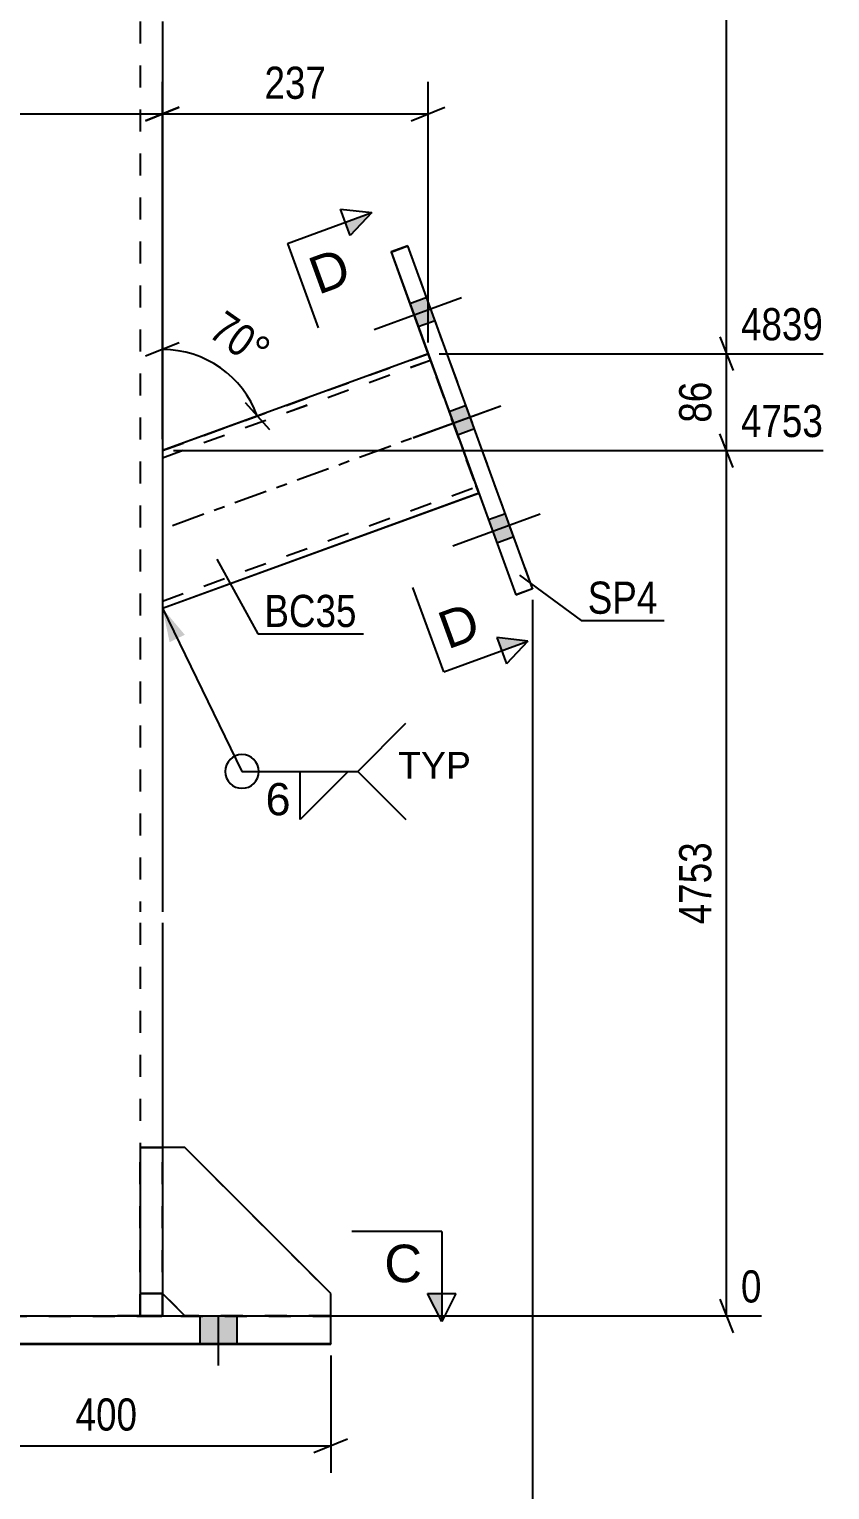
# Model space of a CAD drawing. Header units: millimetres. Extents: x 0 to 594, y 0 to 420.
# Drawn here: x 343.8 to 415.2, y 160.4 to 290.5 of the extents above; entities that cross this region are included whole.
import ezdxf

# ---------------------------------------------------------------- set-up
doc = ezdxf.new("R2010")
doc.units = ezdxf.units.MM
doc.linetypes.add('DXK_LINE_DOT2', pattern=[3.9198, 1.9599, -1.9599])
doc.linetypes.add('DXK_LINE_DOT3', pattern=[5.9187, 2.979, -0.9799, 0.9799, -0.9799])
doc.styles.add('Arial', font='ARIAL.TTF', dxfattribs={"height": 0.2})
doc.styles.add('Arial Narrow', font='ARIALN.TTF', dxfattribs={"height": 0.2})

# ---------------------------------------------------------------- blocks, each defined once
blk = doc.blocks.new('Part-681868662-1271 - 1250')
at = {"color": 2, "linetype": 'Continuous'}
for p, q in [((377.59, 271.22), (376.09, 270.67)), ((376.09, 270.67), (387.2, 240.13)), ((376.09, 270.67), (376.09, 270.66)), ((376.09, 270.66), (376.09, 270.66)), ((376.09, 270.66), (379.38, 261.6)), ((388.7, 240.68), (377.59, 271.22)), ((383.9, 249.19), (387.2, 240.12)), ((387.2, 240.13), (388.7, 240.68)), ((388.7, 240.67), (387.2, 240.12)), ((387.2, 240.12), (387.2, 240.13)), ((388.7, 240.68), (388.7, 240.67)), ((388.7, 240.67), (388.7, 240.68))]:
    blk.add_line(p, q, dxfattribs=at)
at = {"color": 7, "linetype": 'DXK_LINE_DOT2'}
for p, q in [((376.09, 270.66), (377.59, 271.21)), ((377.59, 271.22), (377.59, 271.21)), ((388.7, 240.68), (377.59, 271.21)), ((379.38, 261.6), (383.9, 249.19))]:
    blk.add_line(p, q, dxfattribs=at)
blk = doc.blocks.new('Part-681868662-1291 - 1250')
at = {"color": 2, "linetype": 'Continuous'}
for p, q in [((379.39, 261.6), (355.71, 252.98)), ((355.71, 238.93), (383.9, 249.2)), ((355.71, 238.93), (383.9, 249.19))]:
    blk.add_line(p, q, dxfattribs=at)
at = {"color": 7, "linetype": 'DXK_LINE_DOT2'}
for p, q in [((355.71, 252.98), (379.39, 261.6)), ((379.39, 261.6), (379.39, 261.6)), ((379.39, 261.6), (379.42, 261.51)), ((379.42, 261.51), (379.39, 261.6)), ((379.42, 261.51), (379.51, 261.27)), ((379.51, 261.27), (379.42, 261.51)), ((355.71, 252.34), (379.59, 261.04)), ((355.71, 252.34), (379.59, 261.03)), ((379.51, 261.27), (379.64, 260.9)), ((379.59, 261.03), (379.51, 261.27)), ((379.59, 261.03), (379.59, 261.04)), ((379.61, 260.99), (379.59, 261.04)), ((379.59, 261.03), (383.68, 249.8)), ((379.59, 261.03), (379.61, 260.99)), ((379.65, 260.87), (379.61, 260.99)), ((379.61, 260.99), (379.65, 260.87)), ((379.64, 260.9), (383.65, 249.89)), ((379.65, 260.87), (383.64, 249.92)), ((379.65, 260.87), (379.72, 260.69)), ((383.49, 250.32), (379.72, 260.69)), ((355.71, 252.98), (355.71, 238.93)), ((383.49, 250.32), (383.49, 250.32)), ((383.49, 250.32), (383.68, 249.8)), ((383.68, 249.8), (383.64, 249.92)), ((383.65, 249.89), (383.78, 249.53)), ((383.68, 249.8), (383.7, 249.76)), ((383.7, 249.76), (383.68, 249.8)), ((383.78, 249.52), (383.68, 249.8)), ((355.71, 239.57), (383.7, 249.76)), ((355.71, 239.57), (383.7, 249.76)), ((383.7, 249.76), (383.7, 249.76)), ((383.78, 249.53), (383.87, 249.28)), ((383.87, 249.28), (383.78, 249.52)), ((383.87, 249.28), (383.9, 249.2)), ((383.9, 249.19), (383.87, 249.28)), ((383.87, 249.28), (383.87, 249.28)), ((383.9, 249.19), (383.9, 249.2))]:
    blk.add_line(p, q, dxfattribs=at)
at = {"color": 7, "linetype": 'DXK_LINE_DOT3'}
blk.add_line((381.64, 255.4), (355.71, 245.96), dxfattribs=at)
blk = doc.blocks.new('Part-681868662-1449 - 1250')
at = {"color": 2, "linetype": 'Continuous'}
for p, q in [((290.71, 173.38), (290.71, 175.9)), ((290.71, 175.9), (370.71, 175.9)), ((370.71, 173.38), (370.71, 175.9)), ((290.71, 173.4), (290.71, 173.38)), ((370.71, 173.4), (290.71, 173.4)), ((290.71, 173.38), (370.71, 173.38)), ((370.71, 173.4), (370.71, 173.38))]:
    blk.add_line(p, q, dxfattribs=at)
at = {"color": 7, "linetype": 'DXK_LINE_DOT2'}
blk.add_line((290.71, 175.88), (370.71, 175.88), dxfattribs=at)
blk = doc.blocks.new('Part-681868662-1348 - 1250')
at = {"color": 2, "linetype": 'Continuous'}
for p, q in [((353.71, 190.9), (353.71, 190.9)), ((355.71, 190.9), (353.71, 190.9)), ((353.71, 190.9), (353.71, 175.9)), ((355.71, 190.9), (355.71, 190.9)), ((355.71, 190.9), (355.71, 175.9)), ((355.71, 177.9), (353.71, 177.9)), ((353.71, 175.9), (355.71, 175.9))]:
    blk.add_line(p, q, dxfattribs=at)
at = {"color": 7, "linetype": 'DXK_LINE_DOT2'}
for p, q in [((353.71, 190.9), (355.71, 190.9)), ((353.71, 177.9), (355.71, 177.9)), ((353.71, 177.9), (353.71, 175.9)), ((355.71, 177.9), (355.71, 175.9)), ((355.71, 175.9), (353.71, 175.9)), ((353.71, 175.9), (353.71, 175.9)), ((355.71, 175.9), (355.71, 175.9))]:
    blk.add_line(p, q, dxfattribs=at)
blk = doc.blocks.new('Part-681868662-1349 - 1250')
at = {"color": 2, "linetype": 'Continuous'}
for p, q in [((357.71, 190.9), (355.71, 190.9)), ((370.71, 177.9), (357.71, 190.9)), ((357.71, 190.9), (357.71, 190.9)), ((357.71, 175.9), (355.71, 177.9)), ((370.71, 175.9), (370.71, 177.9))]:
    blk.add_line(p, q, dxfattribs=at)
at = {"color": 7, "linetype": 'DXK_LINE_DOT2'}
for p, q in [((355.71, 190.9), (355.71, 177.9)), ((357.71, 190.9), (355.71, 190.9)), ((357.71, 190.9), (370.71, 177.9)), ((357.71, 175.9), (355.71, 177.9)), ((357.71, 175.9), (357.71, 175.9)), ((357.71, 175.9), (370.71, 175.9)), ((357.71, 175.9), (357.71, 175.9)), ((370.71, 175.9), (357.71, 175.9)), ((370.71, 175.9), (370.71, 175.9)), ((370.71, 175.9), (370.71, 175.9)), ((370.71, 175.9), (370.71, 175.9))]:
    blk.add_line(p, q, dxfattribs=at)
blk = doc.blocks.new('Part-681868662-1464 - 1250')
at = {"color": 7, "linetype": 'DXK_LINE_DOT2'}
for p, q in [((353.71, 291.21), (353.71, 211.9)), ((353.71, 210.9), (353.71, 175.89)), ((355.71, 190.9), (355.71, 175.89)), ((309.71, 175.9), (351.71, 175.9)), ((309.71, 175.9), (351.71, 175.9)), ((309.71, 175.89), (351.71, 175.89)), ((309.71, 175.89), (351.71, 175.89)), ((351.71, 175.9), (352.48, 175.9)), ((353.24, 175.9), (351.71, 175.9)), ((352.48, 175.89), (351.71, 175.89)), ((351.71, 175.89), (353.24, 175.89)), ((352.48, 175.9), (353.12, 175.9)), ((353.12, 175.89), (352.48, 175.89)), ((353.12, 175.9), (353.56, 175.9)), ((353.56, 175.89), (353.12, 175.89)), ((354.54, 175.9), (353.24, 175.9)), ((353.24, 175.89), (354.54, 175.89)), ((353.56, 175.9), (353.71, 175.9)), ((353.71, 175.89), (353.56, 175.89)), ((353.71, 175.89), (353.71, 175.9)), ((355.41, 175.9), (354.54, 175.9)), ((354.54, 175.89), (355.41, 175.89)), ((355.71, 175.9), (355.41, 175.9)), ((355.41, 175.89), (355.71, 175.89)), ((355.71, 175.89), (355.71, 175.9))]:
    blk.add_line(p, q, dxfattribs=at)
at = {"color": 2, "linetype": 'Continuous'}
for p, q in [((355.71, 291.21), (355.71, 211.9)), ((355.71, 210.9), (355.71, 190.9))]:
    blk.add_line(p, q, dxfattribs=at)
blk = doc.blocks.new('Part-681868662-1431 - 1250')
at = {"color": 7, "linetype": 'DXK_LINE_DOT2'}
for p, q in [((357.71, 190.89), (355.71, 190.89)), ((355.71, 190.89), (355.71, 177.89)), ((357.71, 190.89), (355.71, 190.89)), ((370.71, 177.89), (357.71, 190.89)), ((357.71, 190.89), (357.71, 190.89)), ((357.71, 190.89), (370.71, 177.89)), ((357.71, 175.89), (355.71, 177.89)), ((370.71, 175.89), (370.71, 177.89)), ((357.71, 175.89), (357.7, 175.9)), ((357.71, 175.89), (370.71, 175.89)), ((357.71, 175.89), (357.71, 175.89)), ((357.71, 175.89), (370.71, 175.89)), ((370.71, 175.89), (370.71, 175.9))]:
    blk.add_line(p, q, dxfattribs=at)
at = {"color": 2, "linetype": 'Continuous'}
blk.add_line((357.7, 175.9), (355.71, 177.89), dxfattribs=at)
blk = doc.blocks.new('Part-681868662-1432 - 1250')
at = {"color": 7, "linetype": 'DXK_LINE_DOT2'}
for p, q in [((353.71, 175.88), (353.71, 190.89)), ((355.71, 190.89), (353.71, 190.89)), ((355.71, 190.89), (353.71, 190.89)), ((355.71, 175.88), (355.71, 190.89)), ((355.71, 177.89), (353.71, 177.89)), ((355.71, 177.88), (353.71, 177.88)), ((353.71, 175.89), (353.71, 175.88)), ((353.71, 175.89), (355.71, 175.89)), ((353.71, 175.88), (355.71, 175.88)), ((355.71, 175.89), (355.71, 175.88))]:
    blk.add_line(p, q, dxfattribs=at)
blk = doc.blocks.new('Bolt-681868662-1486 - 1250')
at = {"linetype": 'Continuous'}
for points in [[(380.02, 264.54), (379.27, 266.61), (377.76, 266.06), (378.51, 263.99)], [(380.02, 264.54), (379.27, 266.61), (377.76, 266.06), (378.51, 263.99)], [(380.02, 264.54), (379.27, 266.61), (377.76, 266.06), (378.51, 264)], [(383.52, 254.91), (382.77, 256.98), (381.27, 256.43), (382.02, 254.36)], [(383.52, 254.91), (382.77, 256.98), (381.27, 256.43), (382.02, 254.36)], [(387.03, 245.28), (386.28, 247.35), (384.77, 246.8), (385.53, 244.73)], [(387.03, 245.28), (386.28, 247.35), (384.77, 246.8), (385.53, 244.73)], [(387.03, 245.28), (386.28, 247.34), (384.77, 246.8), (385.53, 244.73)]]:
    blk.add_hatch(color=1, dxfattribs=at).paths.add_polyline_path(points)
at = {"color": 1, "linetype": 'Continuous'}
for p, q in [((382.37, 266.57), (374.57, 263.73)), ((382.37, 266.57), (374.57, 263.73)), ((382.37, 266.57), (374.57, 263.73)), ((379.27, 266.61), (377.76, 266.06)), ((379.27, 266.61), (377.76, 266.06)), ((379.27, 266.61), (377.76, 266.06)), ((380.02, 264.54), (378.51, 263.99)), ((380.02, 264.54), (378.51, 263.99)), ((380.02, 264.54), (378.51, 264)), ((385.87, 256.94), (378.07, 254.1)), ((385.87, 256.93), (378.07, 254.09)), ((382.77, 256.98), (381.27, 256.43)), ((382.77, 256.98), (381.27, 256.43)), ((383.52, 254.91), (382.02, 254.36)), ((383.52, 254.91), (382.02, 254.36)), ((389.38, 247.31), (381.58, 244.47)), ((389.38, 247.3), (381.58, 244.46)), ((389.38, 247.3), (381.58, 244.46)), ((386.28, 247.35), (384.77, 246.8)), ((386.28, 247.35), (384.77, 246.8)), ((386.28, 247.34), (384.77, 246.8)), ((387.03, 245.28), (385.53, 244.73)), ((387.03, 245.28), (385.53, 244.73)), ((387.03, 245.28), (385.53, 244.73))]:
    blk.add_line(p, q, dxfattribs=at)
blk = doc.blocks.new('Bolt-681868662-1487 - 1250')
at = {"linetype": 'Continuous'}
for points in [[(299.06, 173.4), (302.36, 173.4), (302.36, 175.9), (299.06, 175.9)], [(299.06, 173.39), (302.36, 173.39), (302.36, 175.89), (299.06, 175.89)], [(299.06, 173.39), (302.36, 173.39), (302.36, 175.89), (299.06, 175.89)], [(299.06, 173.39), (302.36, 173.39), (302.36, 175.89), (299.06, 175.89)], [(319.06, 173.4), (322.36, 173.4), (322.36, 175.9), (319.06, 175.9)], [(319.06, 173.39), (322.36, 173.39), (322.36, 175.89), (319.06, 175.89)], [(339.06, 173.4), (342.36, 173.4), (342.36, 175.9), (339.06, 175.9)], [(339.06, 173.39), (342.36, 173.39), (342.36, 175.89), (339.06, 175.89)], [(359.06, 173.4), (362.36, 173.4), (362.36, 175.9), (359.06, 175.9)], [(359.06, 173.39), (362.36, 173.39), (362.36, 175.89), (359.06, 175.89)], [(359.06, 173.39), (362.36, 173.39), (362.36, 175.89), (359.06, 175.89)], [(359.06, 173.39), (362.36, 173.39), (362.36, 175.89), (359.06, 175.89)]]:
    blk.add_hatch(color=1, dxfattribs=at).paths.add_polyline_path(points)
at = {"color": 1, "linetype": 'Continuous'}
for p, q in [((299.06, 173.4), (299.06, 175.9)), ((299.06, 173.39), (299.06, 175.89)), ((299.06, 173.39), (299.06, 175.89)), ((299.06, 173.39), (299.06, 175.89)), ((300.71, 171.5), (300.71, 175.9)), ((300.71, 171.49), (300.71, 175.89)), ((300.71, 171.49), (300.71, 175.89)), ((300.71, 171.49), (300.71, 175.89)), ((302.36, 173.4), (302.36, 175.9)), ((302.36, 173.39), (302.36, 175.89)), ((302.36, 173.39), (302.36, 175.89)), ((302.36, 173.39), (302.36, 175.89)), ((319.06, 173.4), (319.06, 175.9)), ((319.06, 173.39), (319.06, 175.89)), ((320.71, 171.5), (320.71, 175.9)), ((320.71, 171.49), (320.71, 175.89)), ((322.36, 173.4), (322.36, 175.9)), ((322.36, 173.39), (322.36, 175.89)), ((339.06, 173.4), (339.06, 175.9)), ((339.06, 173.39), (339.06, 175.89)), ((340.71, 171.5), (340.71, 175.9)), ((340.71, 171.49), (340.71, 175.89)), ((342.36, 173.4), (342.36, 175.9)), ((342.36, 173.39), (342.36, 175.89)), ((359.06, 173.4), (359.06, 175.9)), ((359.06, 173.39), (359.06, 175.89)), ((359.06, 173.39), (359.06, 175.89)), ((359.06, 173.39), (359.06, 175.89)), ((360.71, 171.5), (360.71, 175.9)), ((360.71, 171.49), (360.71, 175.89)), ((360.71, 171.49), (360.71, 175.89)), ((360.71, 171.49), (360.71, 175.89)), ((362.36, 173.4), (362.36, 175.9)), ((362.36, 173.39), (362.36, 175.89)), ((362.36, 173.39), (362.36, 175.89)), ((362.36, 173.39), (362.36, 175.89))]:
    blk.add_line(p, q, dxfattribs=at)
blk = doc.blocks.new('StraightDimension-681868662-10713 - 1250')
at = {"color": 7, "linetype": 'Continuous'}
for p, q in [((406.58, 251.48), (405.38, 254.48)), ((356.71, 252.98), (414.6, 252.98)), ((405.98, 175.89), (405.98, 252.98)), ((405.38, 177.39), (406.58, 174.39)), ((356.71, 175.89), (409.11, 175.89))]:
    blk.add_line(p, q, dxfattribs=at)
at = {"color": 0}
blk.add_wipeout([(405.23, 218.69), (401.03, 218.69), (401.03, 210.18), (405.23, 210.18)], dxfattribs=at)
at = {"color": 3, "style": 'Arial Narrow'}
blk.add_text('4753', height=2.863, rotation=90.0002, dxfattribs=at).set_placement((404.63, 210.78))
at = {"color": 0, "linetype": 'Continuous'}
for points in [[(415.2, 253.58), (415.2, 257.78), (406.68, 257.78), (406.68, 253.58)], [(409.71, 176.49), (409.71, 180.69), (406.68, 180.69), (406.68, 176.49)]]:
    blk.add_wipeout(points, dxfattribs=at)
at = {"color": 3, "linetype": 'Continuous', "style": 'Arial Narrow'}
for s, height, p in [('4753', 2.863, (407.28, 254.18)), ('0', 2.86, (407.28, 177.09))]:
    blk.add_text(s, height=height, dxfattribs=at).set_placement(p)
blk = doc.blocks.new('AngleDimension-681868662-1516 - 1250')
at = {"color": 7, "linetype": 'Continuous'}
for p, q in [((357.21, 262.58), (354.21, 261.38)), ((355.71, 253.98), (355.71, 261.98)), ((355.71, 261.98), (355.71, 252.98)), ((363.09, 257.26), (365.24, 254.85)), ((364.17, 256.05), (355.71, 252.98))]:
    blk.add_line(p, q, dxfattribs=at)
blk.add_arc((355.71, 252.98), 9, 20, 90, dxfattribs=at)
at = {"color": 0}
blk.add_wipeout([(364.14, 259.38), (366.55, 262.82), (361.26, 266.53), (358.85, 263.09)], dxfattribs=at)
at = {"color": 3, "style": 'Arial Narrow'}
blk.add_text('70°', height=2.863, rotation=-35.002, dxfattribs=at).set_placement((359.68, 263.23))
blk = doc.blocks.new('StraightDimension-681868662-1615 - 1250')
at = {"color": 7, "linetype": 'Continuous'}
for p, q in [((272.72, 239.67), (272.72, 151.54)), ((388.7, 239.67), (388.7, 151.54)), ((274.22, 154.54), (271.22, 153.34)), ((272.72, 153.94), (388.7, 153.94)), ((387.2, 153.34), (390.2, 154.54))]:
    blk.add_line(p, q, dxfattribs=at)
at = {"color": 0}
blk.add_wipeout([(334.97, 154.69), (334.97, 158.89), (326.45, 158.89), (326.45, 154.69)], dxfattribs=at)
at = {"color": 3, "style": 'Arial Narrow'}
blk.add_text('1160', height=2.863, dxfattribs=at).set_placement((327.05, 155.29))
blk = doc.blocks.new('StraightDimension-681868662-1728 - 1250')
at = {"color": 7, "linetype": 'Continuous'}
for p, q in [((355.71, 253.98), (355.71, 285.81)), ((379.39, 262.6), (379.39, 285.81)), ((357.21, 283.56), (354.21, 282.36)), ((355.71, 282.96), (379.39, 282.96)), ((377.89, 282.36), (380.89, 283.56))]:
    blk.add_line(p, q, dxfattribs=at)
at = {"color": 0}
blk.add_wipeout([(370.89, 283.71), (370.89, 287.91), (364.21, 287.91), (364.21, 283.71)], dxfattribs=at)
at = {"color": 3, "style": 'Arial Narrow'}
blk.add_text('237', height=2.863, dxfattribs=at).set_placement((364.81, 284.31))
blk = doc.blocks.new('StraightDimension-681868662-1738 - 1250')
at = {"color": 7, "linetype": 'Continuous'}
for p, q in [((305.71, 253.98), (305.71, 285.81)), ((355.71, 253.98), (355.71, 285.81)), ((307.21, 283.56), (304.21, 282.36)), ((305.71, 282.96), (355.71, 282.96)), ((354.21, 282.36), (357.21, 283.56))]:
    blk.add_line(p, q, dxfattribs=at)
at = {"color": 0}
blk.add_wipeout([(334.05, 283.71), (334.05, 287.91), (327.37, 287.91), (327.37, 283.71)], dxfattribs=at)
at = {"color": 3, "style": 'Arial Narrow'}
blk.add_text('500', height=2.863, dxfattribs=at).set_placement((327.97, 284.31))
blk = doc.blocks.new('StraightDimension-681868662-10711 - 1250')
at = {"color": 7, "linetype": 'Continuous'}
for p, q in [((406.58, 345.93), (405.38, 348.93)), ((356.71, 347.43), (414.6, 347.43)), ((405.98, 261.6), (405.98, 347.43)), ((405.38, 263.1), (406.58, 260.1)), ((380.39, 261.6), (414.6, 261.6))]:
    blk.add_line(p, q, dxfattribs=at)
at = {"color": 0}
blk.add_wipeout([(405.23, 308.77), (401.03, 308.77), (401.03, 300.26), (405.23, 300.26)], dxfattribs=at)
at = {"color": 3, "style": 'Arial Narrow'}
blk.add_text('3245', height=2.863, rotation=90.0002, dxfattribs=at).set_placement((404.63, 300.86))
at = {"color": 0, "linetype": 'Continuous'}
blk.add_wipeout([(415.2, 348.03), (415.2, 352.23), (406.68, 352.23), (406.68, 348.03)], dxfattribs=at)
at = {"color": 3, "linetype": 'Continuous', "style": 'Arial Narrow'}
blk.add_text('8084', height=2.863, dxfattribs=at).set_placement((407.28, 348.63))
blk = doc.blocks.new('StraightDimension-681868662-10712 - 1250')
at = {"color": 7, "linetype": 'Continuous'}
for p, q in [((405.38, 263.1), (406.58, 260.1)), ((380.39, 261.6), (414.6, 261.6)), ((405.98, 252.98), (405.98, 261.6)), ((406.58, 251.48), (405.38, 254.48)), ((356.71, 252.98), (414.6, 252.98))]:
    blk.add_line(p, q, dxfattribs=at)
at = {"color": 0, "linetype": 'Continuous'}
blk.add_wipeout([(415.2, 262.2), (415.2, 266.4), (406.68, 266.4), (406.68, 262.2)], dxfattribs=at)
at = {"color": 0}
blk.add_wipeout([(405.23, 259.72), (401.03, 259.72), (401.03, 254.86), (405.23, 254.86)], dxfattribs=at)
at = {"color": 3, "linetype": 'Continuous', "style": 'Arial Narrow'}
blk.add_text('4839', height=2.863, dxfattribs=at).set_placement((407.28, 262.8))
at = {"color": 3, "style": 'Arial Narrow'}
blk.add_text('86', height=2.863, rotation=90.0002, dxfattribs=at).set_placement((404.63, 255.46))
blk = doc.blocks.new('StraightDimension-681868662-13020 - 1250')
at = {"color": 7, "linetype": 'Continuous'}
for p, q in [((330.71, 174.89), (330.71, 161.93)), ((370.71, 172.38), (370.71, 161.93)), ((332.21, 164.93), (329.21, 163.73)), ((330.71, 164.33), (370.71, 164.33)), ((369.21, 163.73), (372.21, 164.93))]:
    blk.add_line(p, q, dxfattribs=at)
at = {"color": 0}
blk.add_wipeout([(354.05, 165.08), (354.05, 169.28), (347.37, 169.28), (347.37, 165.08)], dxfattribs=at)
at = {"color": 3, "style": 'Arial Narrow'}
blk.add_text('400', height=2.863, dxfattribs=at).set_placement((347.97, 165.68))
blk = doc.blocks.new('Mark-681868662-1266 - 1250')
at = {"color": 0}
blk.add_wipeout([(399.83, 238.44), (399.83, 241.44), (393.62, 241.44), (393.62, 238.44)], dxfattribs=at)
blk.add_wipeout([(399.83, 238.44), (399.83, 241.44), (393.62, 241.44), (393.62, 238.44)], dxfattribs=at)
at = {"color": 30, "linetype": 'Continuous'}
for p, q in [((387.53, 241.87), (393.02, 237.84)), ((393.02, 237.84), (400.43, 237.84))]:
    blk.add_line(p, q, dxfattribs=at)
at = {"color": 3, "style": 'Arial Narrow'}
blk.add_text('SP4', height=2.863, dxfattribs=at).set_placement((393.62, 238.44))
blk = doc.blocks.new('Mark-681868662-1287 - 1250')
at = {"color": 0}
blk.add_wipeout([(373.02, 237.26), (373.02, 240.26), (364.8, 240.26), (364.8, 237.26)], dxfattribs=at)
blk.add_wipeout([(373.02, 237.26), (373.02, 240.26), (364.8, 240.26), (364.8, 237.26)], dxfattribs=at)
at = {"color": 30, "linetype": 'Continuous'}
for p, q in [((360.57, 243.29), (364.2, 236.66)), ((364.2, 236.66), (373.62, 236.66))]:
    blk.add_line(p, q, dxfattribs=at)
at = {"color": 3, "style": 'Arial Narrow'}
blk.add_text('BC35', height=2.863, dxfattribs=at).set_placement((364.8, 237.26))
blk = doc.blocks.new('SectionMark-681868662-1825 - 1250')
at = {"linetype": 'Continuous'}
for points in [[(372.45, 272.13), (372.02, 273.31), (374.37, 274.17)], [(385.95, 235.14), (385.52, 236.32), (388.29, 236)]]:
    blk.add_hatch(color=6, dxfattribs=at).paths.add_polyline_path(points)
at = {"color": 6, "linetype": 'Continuous'}
for p, q in [((372.45, 272.13), (371.59, 274.48)), ((371.59, 274.48), (374.37, 274.17)), ((374.37, 274.17), (372.45, 272.13)), ((388.29, 236), (385.52, 236.32)), ((385.52, 236.32), (386.37, 233.97)), ((388.29, 236), (386.37, 233.97))]:
    blk.add_line(p, q, dxfattribs=at)
at = {"color": 0, "linetype": 'Continuous'}
for points in [[(372.76, 267.99), (371.56, 271.28), (368.39, 270.12), (369.59, 266.83)], [(384.29, 236.4), (383.09, 239.69), (379.92, 238.53), (381.12, 235.24)]]:
    blk.add_wipeout(points, dxfattribs=at)
at = {"color": 6, "linetype": 'Continuous'}
for p, q in [((366.86, 271.42), (374.37, 274.17)), ((366.86, 271.42), (369.6, 263.91)), ((380.78, 233.26), (378.04, 240.77)), ((380.78, 233.26), (388.29, 236))]:
    blk.add_line(p, q, dxfattribs=at)
at = {"color": 3, "linetype": 'Continuous', "style": 'Arial'}
for p in [(369.59, 266.83), (381.12, 235.24)]:
    blk.add_text('D', height=3.34, rotation=20.0421, dxfattribs=at).set_placement(p)
blk = doc.blocks.new('WeldMark-681868662-7890 - 1250')
at = {"linetype": 'Continuous'}
blk.add_hatch(color=30, dxfattribs=at).paths.add_polyline_path([(356.35, 235.91), (355.71, 238.93), (357.7, 236.57)])
at = {"color": 30, "linetype": 'Continuous'}
for p, q in [((355.71, 238.93), (362.8, 224.39)), ((362.8, 224.39), (373.12, 224.39))]:
    blk.add_line(p, q, dxfattribs=at)
at = {"color": 3, "linetype": 'Continuous'}
for p, q in [((373.12, 224.39), (377.4, 228.68)), ((367.98, 224.39), (372.26, 224.39)), ((372.26, 224.39), (367.98, 220.1)), ((367.98, 220.1), (367.98, 224.39)), ((373.12, 224.39), (377.4, 220.1))]:
    blk.add_line(p, q, dxfattribs=at)
blk.add_arc((362.8, 224.39), 1.5, 90, 270, dxfattribs=at)
at = {"color": 0}
blk.add_wipeout([(367.32, 220.29), (367.32, 223.69), (364.7, 223.69), (364.7, 220.29)], dxfattribs=at)
at = {"color": 3, "linetype": 'Continuous'}
blk.add_arc((362.8, 224.39), 1.5, 270, 90, dxfattribs=at)
at = {"color": 3, "style": 'Arial'}
blk.add_text('6', height=2.87, dxfattribs=at).set_placement((364.9, 220.49))
at = {"color": 0, "linetype": 'Continuous'}
blk.add_wipeout([(383.2, 223.74), (383.2, 226.24), (376.72, 226.24), (376.72, 223.74)], dxfattribs=at)
blk.add_wipeout([(383.2, 223.74), (383.2, 226.24), (376.72, 226.24), (376.72, 223.74)], dxfattribs=at)
at = {"color": 3, "linetype": 'Continuous', "style": 'Arial'}
blk.add_text('TYP', height=2.388, dxfattribs=at).set_placement((376.72, 223.74))
blk = doc.blocks.new('SectionMark-681868662-1827 - 1250')
at = {"linetype": 'Continuous'}
for points in [[(281.14, 177.9), (282.39, 177.9), (281.14, 175.4)], [(379.35, 177.9), (380.6, 177.9), (380.6, 175.4)]]:
    blk.add_hatch(color=6, dxfattribs=at).paths.add_polyline_path(points)
at = {"color": 6, "linetype": 'Continuous'}
for p, q in [((281.14, 183.4), (289.14, 183.4)), ((281.14, 183.4), (281.14, 175.4)), ((380.6, 183.4), (372.6, 183.4)), ((380.6, 183.4), (380.6, 175.4)), ((281.14, 175.4), (279.89, 177.9)), ((282.39, 177.9), (279.89, 177.9)), ((281.14, 175.4), (282.39, 177.9)), ((379.35, 177.9), (381.85, 177.9)), ((380.6, 175.4), (379.35, 177.9)), ((381.85, 177.9), (380.6, 175.4))]:
    blk.add_line(p, q, dxfattribs=at)
at = {"color": 0, "linetype": 'Continuous'}
for points in [[(286.26, 178.9), (286.26, 182.4), (282.89, 182.4), (282.89, 178.9)], [(378.85, 178.9), (378.85, 182.4), (375.48, 182.4), (375.48, 178.9)]]:
    blk.add_wipeout(points, dxfattribs=at)
at = {"color": 3, "linetype": 'Continuous', "style": 'Arial'}
for p in [(282.89, 178.9), (375.48, 178.9)]:
    blk.add_text('C', height=3.34, dxfattribs=at).set_placement(p)

msp = doc.modelspace()

# ---------------------------------------------------------------- block references
for name in ['Part-681868662-1464 - 1250', 'Part-681868662-1271 - 1250', 'Bolt-681868662-1486 - 1250', 'Part-681868662-1291 - 1250', 'Part-681868662-1348 - 1250', 'Part-681868662-1432 - 1250', 'Part-681868662-1349 - 1250', 'Part-681868662-1431 - 1250', 'Part-681868662-1449 - 1250', 'Bolt-681868662-1487 - 1250']:
    msp.add_blockref(name, (0, 0))

# ---------------------------------------------------------------- next in the draw order: block references
msp.add_blockref('StraightDimension-681868662-10713 - 1250', (0, 0))

# ---------------------------------------------------------------- next in the draw order: block references
for name in ['AngleDimension-681868662-1516 - 1250', 'StraightDimension-681868662-1615 - 1250']:
    msp.add_blockref(name, (0, 0))

# ---------------------------------------------------------------- next in the draw order: block references
for name in ['StraightDimension-681868662-1728 - 1250', 'Mark-681868662-1287 - 1250', 'Mark-681868662-1266 - 1250', 'StraightDimension-681868662-13020 - 1250']:
    msp.add_blockref(name, (0, 0))

# ---------------------------------------------------------------- next in the draw order: block references
for name in ['StraightDimension-681868662-1738 - 1250', 'SectionMark-681868662-1827 - 1250']:
    msp.add_blockref(name, (0, 0))

# ---------------------------------------------------------------- next in the draw order: block references
msp.add_blockref('StraightDimension-681868662-10711 - 1250', (0, 0))

# ---------------------------------------------------------------- next in the draw order: block references
msp.add_blockref('StraightDimension-681868662-10712 - 1250', (0, 0))

# ---------------------------------------------------------------- next in the draw order: block references
msp.add_blockref('SectionMark-681868662-1825 - 1250', (0, 0))

# ---------------------------------------------------------------- next in the draw order: block references
msp.add_blockref('WeldMark-681868662-7890 - 1250', (0, 0))

doc.saveas('drawing.dxf')
